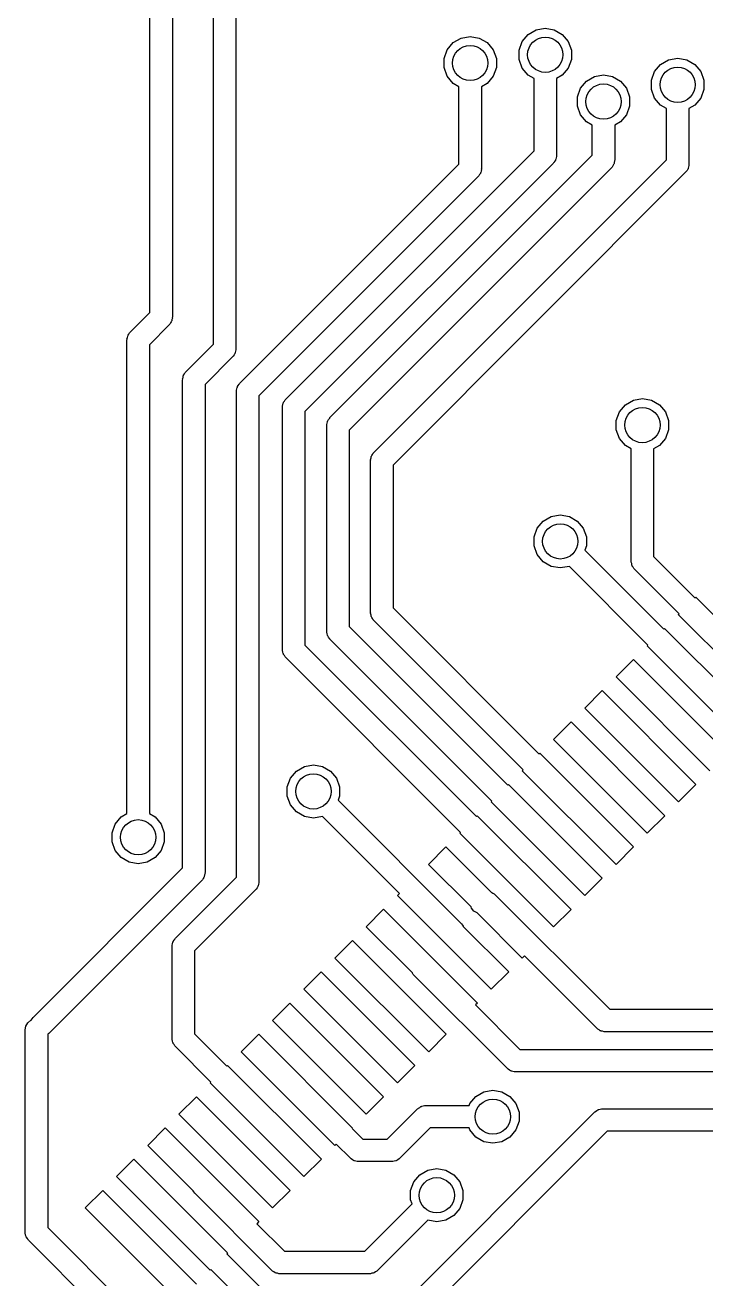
# Model space of a CAD drawing. Extents: x 10 to 287, y -200 to -10.
# Drawn here: x 143.42 to 151.13, y -131.63 to -117.43 of the extents above; entities that cross this region are included whole.
import ezdxf

# ---------------------------------------------------------------- set-up
doc = ezdxf.new("R2010")
doc.units = 0
doc.header["$MEASUREMENT"] = 0
doc.layers.add('BLACK', color=7, linetype='CONTINUOUS')

msp = doc.modelspace()

# ---------------------------------------------------------------- linework, layer by layer
at = {"layer": 'Black'}
for p, q in [((145.087, -109.58), (145.087, -120.74)), ((144.833, -120.687), (144.833, -109.633)), ((145.553, -120.33), (145.553, -112.14)), ((145.807, -112.193), (145.807, -120.33)), ((149.049, -117.62), (149.117, -117.54)), ((149.117, -117.54), (149.207, -117.487)), ((149.207, -117.487), (149.31, -117.469)), ((149.31, -117.469), (149.413, -117.487)), ((149.413, -117.487), (149.503, -117.54)), ((149.503, -117.54), (149.571, -117.62)), ((148.2, -117.713), (148.267, -117.633)), ((148.267, -117.633), (148.358, -117.581)), ((148.358, -117.581), (148.46, -117.563)), ((148.46, -117.563), (148.563, -117.581)), ((148.563, -117.581), (148.654, -117.633)), ((148.654, -117.633), (148.721, -117.713)), ((149.014, -117.718), (149.049, -117.62)), ((149.571, -117.62), (149.606, -117.718)), ((148.164, -117.811), (148.2, -117.713)), ((148.164, -117.916), (148.164, -117.811)), ((148.721, -117.713), (148.757, -117.811)), ((148.757, -117.811), (148.757, -117.916)), ((149.014, -117.822), (149.014, -117.718)), ((149.049, -117.92), (149.014, -117.822)), ((149.606, -117.822), (149.571, -117.92)), ((149.606, -117.718), (149.606, -117.822)), ((150.617, -117.88), (150.707, -117.827)), ((150.707, -117.827), (150.81, -117.809)), ((150.81, -117.809), (150.913, -117.827)), ((150.913, -117.827), (151.003, -117.88)), ((148.2, -118.014), (148.164, -117.916)), ((148.757, -117.916), (148.721, -118.014)), ((149.117, -118), (149.049, -117.92)), ((149.571, -117.92), (149.503, -118)), ((150.514, -118.058), (150.549, -117.96)), ((150.549, -117.96), (150.617, -117.88)), ((151.003, -117.88), (151.071, -117.96)), ((151.071, -117.96), (151.106, -118.058)), ((148.267, -118.094), (148.2, -118.014)), ((148.333, -118.132), (148.267, -118.094)), ((148.654, -118.094), (148.587, -118.132)), ((148.721, -118.014), (148.654, -118.094)), ((149.183, -118.039), (149.117, -118)), ((149.183, -118.857), (149.183, -118.039)), ((149.503, -118), (149.437, -118.039)), ((149.437, -118.039), (149.437, -118.91)), ((149.709, -118.15), (149.777, -118.07)), ((149.777, -118.07), (149.867, -118.017)), ((149.867, -118.017), (149.97, -117.999)), ((149.97, -117.999), (150.073, -118.017)), ((150.073, -118.017), (150.163, -118.07)), ((150.163, -118.07), (150.231, -118.15)), ((150.514, -118.162), (150.514, -118.058)), ((151.106, -118.058), (151.106, -118.162)), ((148.333, -119.007), (148.333, -118.132)), ((148.587, -118.132), (148.587, -119.06)), ((149.674, -118.248), (149.709, -118.15)), ((149.674, -118.352), (149.674, -118.248)), ((150.231, -118.15), (150.266, -118.248)), ((150.266, -118.248), (150.266, -118.352)), ((150.549, -118.26), (150.514, -118.162)), ((151.106, -118.162), (151.071, -118.26)), ((149.709, -118.45), (149.674, -118.352)), ((150.266, -118.352), (150.231, -118.45)), ((150.617, -118.34), (150.549, -118.26)), ((150.683, -118.379), (150.617, -118.34)), ((150.683, -118.959), (150.683, -118.379)), ((151.003, -118.34), (150.937, -118.379)), ((150.937, -118.379), (150.937, -119.012)), ((151.071, -118.26), (151.003, -118.34)), ((149.777, -118.53), (149.709, -118.45)), ((149.843, -118.569), (149.777, -118.53)), ((150.163, -118.53), (150.097, -118.569)), ((150.231, -118.45), (150.163, -118.53)), ((149.843, -118.907), (149.843, -118.569)), ((150.097, -118.569), (150.097, -118.96)), ((146.372, -121.669), (149.183, -118.857)), ((146.872, -121.878), (149.843, -118.907)), ((147.37, -122.272), (150.683, -118.959)), ((149.425, -118.964), (149.416, -118.977)), ((149.427, -118.958), (149.425, -118.964)), ((149.429, -118.953), (149.427, -118.958)), ((149.432, -118.937), (149.429, -118.953)), ((149.437, -118.921), (149.432, -118.937)), ((149.437, -118.91), (149.436, -118.916)), ((149.436, -118.916), (149.437, -118.921)), ((150.097, -118.96), (150.096, -118.966)), ((150.096, -118.966), (150.097, -118.971)), ((145.85, -121.49), (148.333, -119.007)), ((149.4, -119), (146.588, -121.811)), ((150.06, -119.05), (147.089, -122.021)), ((150.9, -119.101), (147.587, -122.415)), ((148.577, -119.108), (148.576, -119.113)), ((148.58, -119.103), (148.577, -119.108)), ((148.583, -119.087), (148.58, -119.103)), ((148.587, -119.071), (148.583, -119.087)), ((148.587, -119.06), (148.586, -119.065)), ((148.586, -119.065), (148.587, -119.071)), ((149.403, -118.995), (149.4, -119)), ((149.407, -118.992), (149.403, -118.995)), ((149.416, -118.977), (149.407, -118.992)), ((150.063, -119.045), (150.06, -119.05)), ((150.067, -119.042), (150.063, -119.045)), ((150.076, -119.027), (150.067, -119.042)), ((150.085, -119.014), (150.076, -119.027)), ((150.087, -119.008), (150.085, -119.014)), ((150.089, -119.003), (150.087, -119.008)), ((150.092, -118.987), (150.089, -119.003)), ((150.097, -118.971), (150.092, -118.987)), ((150.903, -119.097), (150.9, -119.101)), ((150.907, -119.093), (150.903, -119.097)), ((150.916, -119.079), (150.907, -119.093)), ((150.925, -119.065), (150.916, -119.079)), ((150.927, -119.06), (150.925, -119.065)), ((150.929, -119.055), (150.927, -119.06)), ((150.932, -119.039), (150.929, -119.055)), ((150.937, -119.023), (150.932, -119.039)), ((150.937, -119.012), (150.936, -119.017)), ((150.936, -119.017), (150.937, -119.023)), ((148.55, -119.149), (146.067, -121.633)), ((148.553, -119.145), (148.55, -119.149)), ((148.558, -119.141), (148.553, -119.145)), ((148.566, -119.127), (148.558, -119.141)), ((148.576, -119.113), (148.566, -119.127)), ((145.553, -121.047), (145.553, -120.33)), ((145.807, -120.33), (145.807, -121.1)), ((144.61, -120.91), (144.833, -120.687)), ((145.066, -120.807), (145.058, -120.821)), ((145.075, -120.793), (145.066, -120.807)), ((145.077, -120.788), (145.075, -120.793)), ((145.08, -120.783), (145.077, -120.788)), ((145.083, -120.767), (145.08, -120.783)), ((145.087, -120.751), (145.083, -120.767)), ((145.087, -120.74), (145.086, -120.745)), ((145.086, -120.745), (145.087, -120.751)), ((144.581, -120.957), (144.583, -120.952)), ((144.583, -120.952), (144.585, -120.946)), ((144.585, -120.946), (144.594, -120.933)), ((144.594, -120.933), (144.603, -120.918)), ((144.603, -120.918), (144.607, -120.915)), ((144.607, -120.915), (144.61, -120.91)), ((145.05, -120.829), (144.827, -121.053)), ((145.053, -120.825), (145.05, -120.829)), ((145.058, -120.821), (145.053, -120.825)), ((144.573, -120.989), (144.578, -120.973)), ((144.574, -120.994), (144.573, -120.989)), ((144.573, -121), (144.574, -120.994)), ((144.573, -126.361), (144.573, -121)), ((144.578, -120.973), (144.581, -120.957)), ((144.827, -121.053), (144.827, -126.361)), ((145.24, -121.36), (145.553, -121.047)), ((145.77, -121.19), (145.457, -121.503)), ((145.773, -121.185), (145.77, -121.19)), ((145.777, -121.182), (145.773, -121.185)), ((145.786, -121.167), (145.777, -121.182)), ((145.795, -121.154), (145.786, -121.167)), ((145.797, -121.148), (145.795, -121.154)), ((145.799, -121.143), (145.797, -121.148)), ((145.802, -121.127), (145.799, -121.143)), ((145.807, -121.111), (145.802, -121.127)), ((145.807, -121.1), (145.806, -121.106)), ((145.806, -121.106), (145.807, -121.111)), ((145.224, -121.383), (145.233, -121.368)), ((145.233, -121.368), (145.237, -121.365)), ((145.237, -121.365), (145.24, -121.36)), ((145.203, -121.439), (145.208, -121.423)), ((145.204, -121.444), (145.203, -121.439)), ((145.203, -121.45), (145.204, -121.444)), ((145.203, -126.977), (145.203, -121.45)), ((145.208, -121.423), (145.211, -121.407)), ((145.211, -121.407), (145.213, -121.402)), ((145.213, -121.402), (145.215, -121.396)), ((145.215, -121.396), (145.224, -121.383)), ((145.457, -121.503), (145.457, -127.03)), ((145.825, -121.526), (145.834, -121.513)), ((145.834, -121.513), (145.843, -121.498)), ((145.843, -121.498), (145.847, -121.495)), ((145.847, -121.495), (145.85, -121.49)), ((145.813, -121.569), (145.818, -121.553)), ((145.814, -121.574), (145.813, -121.569)), ((145.813, -121.58), (145.814, -121.574)), ((145.813, -127.082), (145.813, -121.58)), ((145.818, -121.553), (145.821, -121.537)), ((145.821, -121.537), (145.823, -121.532)), ((145.823, -121.532), (145.825, -121.526)), ((146.067, -121.633), (146.067, -127.135)), ((150.308, -121.68), (150.411, -121.662)), ((150.411, -121.662), (150.514, -121.68)), ((146.334, -121.759), (146.335, -121.753)), ((146.334, -121.862), (146.334, -121.759)), ((146.335, -121.747), (146.339, -121.731)), ((146.335, -121.753), (146.335, -121.747)), ((146.339, -121.731), (146.342, -121.715)), ((146.342, -121.715), (146.345, -121.71)), ((146.345, -121.71), (146.346, -121.705)), ((146.346, -121.705), (146.356, -121.691)), ((146.356, -121.691), (146.364, -121.677)), ((146.364, -121.677), (146.368, -121.673)), ((146.368, -121.673), (146.372, -121.669)), ((150.151, -121.813), (150.218, -121.733)), ((150.218, -121.733), (150.308, -121.68)), ((150.514, -121.68), (150.605, -121.733)), ((150.605, -121.733), (150.672, -121.813)), ((146.334, -124.506), (146.334, -121.862)), ((146.588, -121.811), (146.588, -121.862)), ((146.588, -121.862), (146.588, -124.453)), ((146.835, -121.957), (146.84, -121.941)), ((146.84, -121.941), (146.843, -121.925)), ((146.843, -121.925), (146.845, -121.92)), ((146.845, -121.92), (146.847, -121.914)), ((146.847, -121.914), (146.856, -121.901)), ((146.856, -121.901), (146.865, -121.887)), ((146.865, -121.887), (146.869, -121.883)), ((146.869, -121.883), (146.872, -121.878)), ((150.115, -121.911), (150.151, -121.813)), ((150.115, -122.015), (150.115, -121.911)), ((150.672, -121.813), (150.707, -121.911)), ((150.707, -121.911), (150.707, -122.015)), ((146.836, -121.963), (146.835, -121.957)), ((146.835, -121.968), (146.836, -121.963)), ((146.835, -122.11), (146.835, -121.968)), ((147.089, -122.021), (147.089, -122.11)), ((150.151, -122.114), (150.115, -122.015)), ((150.707, -122.015), (150.672, -122.114)), ((146.835, -124.297), (146.835, -122.11)), ((147.089, -122.11), (147.089, -124.245)), ((150.218, -122.194), (150.151, -122.114)), ((150.284, -122.232), (150.218, -122.194)), ((150.605, -122.194), (150.538, -122.232)), ((150.672, -122.114), (150.605, -122.194)), ((147.333, -122.351), (147.337, -122.335)), ((147.334, -122.356), (147.333, -122.351)), ((147.333, -122.362), (147.334, -122.356)), ((147.333, -124.087), (147.333, -122.362)), ((147.337, -122.335), (147.34, -122.319)), ((147.34, -122.319), (147.343, -122.314)), ((147.343, -122.314), (147.345, -122.308)), ((147.345, -122.308), (147.354, -122.295)), ((147.354, -122.295), (147.362, -122.28)), ((147.362, -122.28), (147.367, -122.277)), ((147.367, -122.277), (147.37, -122.272)), ((150.284, -123.505), (150.284, -122.232)), ((150.538, -122.232), (150.538, -123.452)), ((147.587, -122.415), (147.587, -124.034)), ((149.219, -123.13), (149.287, -123.05)), ((149.287, -123.05), (149.377, -122.997)), ((149.377, -122.997), (149.48, -122.979)), ((149.48, -122.979), (149.583, -122.997)), ((149.583, -122.997), (149.673, -123.05)), ((149.673, -123.05), (149.741, -123.13)), ((149.184, -123.228), (149.219, -123.13)), ((149.741, -123.13), (149.776, -123.228)), ((149.184, -123.332), (149.184, -123.228)), ((149.219, -123.43), (149.184, -123.332)), ((149.776, -123.332), (149.759, -123.379)), ((149.776, -123.228), (149.776, -123.332)), ((149.287, -123.51), (149.219, -123.43)), ((149.759, -123.379), (150.653, -124.273)), ((150.285, -123.51), (150.284, -123.505)), ((150.538, -123.452), (150.801, -123.715)), ((149.377, -123.563), (149.287, -123.51)), ((149.48, -123.581), (149.377, -123.563)), ((149.583, -123.563), (149.48, -123.581)), ((150.473, -124.453), (149.583, -123.563)), ((149.583, -123.563), (149.583, -123.563)), ((150.285, -123.516), (150.285, -123.51)), ((150.289, -123.532), (150.285, -123.516)), ((150.292, -123.548), (150.289, -123.532)), ((150.295, -123.553), (150.292, -123.548)), ((150.296, -123.559), (150.295, -123.553)), ((150.306, -123.572), (150.296, -123.559)), ((150.314, -123.587), (150.306, -123.572)), ((150.318, -123.59), (150.314, -123.587)), ((150.321, -123.595), (150.318, -123.59)), ((150.621, -123.894), (150.321, -123.595)), ((150.801, -123.715), (150.801, -123.715)), ((150.801, -123.715), (151.006, -123.92)), ((150.826, -124.1), (150.621, -123.894)), ((150.621, -123.894), (150.621, -123.894)), ((151.006, -123.92), (151.015, -123.911)), ((151.015, -123.911), (152.076, -124.972)), ((147.587, -124.034), (149.239, -125.687)), ((147.334, -124.092), (147.333, -124.087)), ((147.333, -124.098), (147.334, -124.092)), ((147.337, -124.114), (147.333, -124.098)), ((147.34, -124.13), (147.337, -124.114)), ((147.343, -124.135), (147.34, -124.13)), ((147.345, -124.14), (147.343, -124.135)), ((147.354, -124.154), (147.345, -124.14)), ((147.362, -124.168), (147.354, -124.154)), ((147.367, -124.172), (147.362, -124.168)), ((147.37, -124.176), (147.367, -124.172)), ((149.06, -125.866), (147.37, -124.176)), ((150.817, -124.108), (150.826, -124.1)), ((151.879, -125.17), (150.817, -124.108)), ((146.836, -124.303), (146.835, -124.297)), ((146.835, -124.309), (146.836, -124.303)), ((146.84, -124.325), (146.835, -124.309)), ((146.843, -124.341), (146.84, -124.325)), ((146.845, -124.346), (146.843, -124.341)), ((146.847, -124.351), (146.845, -124.346)), ((146.856, -124.365), (146.847, -124.351)), ((147.089, -124.245), (148.885, -126.041)), ((150.653, -124.273), (150.661, -124.265)), ((150.661, -124.265), (151.723, -125.326)), ((146.588, -124.453), (148.531, -126.395)), ((146.865, -124.379), (146.856, -124.365)), ((146.869, -124.383), (146.865, -124.379)), ((146.872, -124.387), (146.869, -124.383)), ((148.705, -126.22), (146.872, -124.387)), ((150.464, -124.462), (150.473, -124.453)), ((151.525, -125.524), (150.464, -124.462)), ((146.335, -124.511), (146.334, -124.506)), ((146.335, -124.517), (146.335, -124.511)), ((146.339, -124.533), (146.335, -124.517)), ((146.342, -124.549), (146.339, -124.533)), ((146.345, -124.554), (146.342, -124.549)), ((146.346, -124.559), (146.345, -124.554)), ((146.356, -124.573), (146.346, -124.559)), ((146.364, -124.587), (146.356, -124.573)), ((146.368, -124.591), (146.364, -124.587)), ((146.372, -124.596), (146.368, -124.591)), ((148.351, -126.575), (146.372, -124.596)), ((150.112, -124.814), (150.309, -124.617)), ((150.309, -124.617), (151.371, -125.678)), ((151.173, -125.876), (150.112, -124.814)), ((149.758, -125.168), (149.955, -124.97)), ((149.955, -124.97), (151.017, -126.032)), ((150.819, -126.229), (149.758, -125.168)), ((149.404, -125.522), (149.602, -125.324)), ((149.602, -125.324), (150.663, -126.386)), ((150.465, -126.583), (149.404, -125.522)), ((149.239, -125.687), (149.248, -125.678)), ((149.248, -125.678), (150.309, -126.74)), ((146.424, -125.961), (146.492, -125.881)), ((146.492, -125.881), (146.582, -125.828)), ((146.582, -125.828), (146.685, -125.81)), ((146.685, -125.81), (146.788, -125.828)), ((146.788, -125.828), (146.878, -125.881)), ((146.878, -125.881), (146.946, -125.961)), ((149.05, -125.876), (149.06, -125.866)), ((150.112, -126.937), (149.05, -125.876)), ((146.389, -126.059), (146.424, -125.961)), ((146.389, -126.163), (146.389, -126.059)), ((146.946, -125.961), (146.981, -126.059)), ((146.981, -126.059), (146.981, -126.163)), ((148.885, -126.041), (148.894, -126.032)), ((148.894, -126.032), (149.955, -127.093)), ((151.017, -126.032), (150.819, -126.229)), ((146.424, -126.261), (146.389, -126.163)), ((146.981, -126.163), (146.964, -126.21)), ((146.492, -126.341), (146.424, -126.261)), ((146.582, -126.394), (146.492, -126.341)), ((146.964, -126.21), (148.356, -127.602)), ((148.696, -126.229), (148.705, -126.22)), ((149.758, -127.291), (148.696, -126.229)), ((144.404, -126.578), (144.439, -126.48)), ((144.439, -126.48), (144.507, -126.4)), ((144.507, -126.4), (144.573, -126.361)), ((144.827, -126.361), (144.893, -126.4)), ((144.893, -126.4), (144.961, -126.48)), ((144.961, -126.48), (144.996, -126.578)), ((146.685, -126.412), (146.582, -126.394)), ((146.788, -126.394), (146.685, -126.412)), ((147.66, -127.266), (146.788, -126.394)), ((146.788, -126.394), (146.788, -126.394)), ((148.531, -126.395), (148.54, -126.386)), ((148.54, -126.386), (149.602, -127.447)), ((150.663, -126.386), (150.465, -126.583)), ((144.404, -126.682), (144.404, -126.578)), ((144.996, -126.578), (144.996, -126.682)), ((148.342, -126.583), (148.351, -126.575)), ((149.404, -127.645), (148.342, -126.583)), ((144.439, -126.78), (144.404, -126.682)), ((144.996, -126.682), (144.961, -126.78)), ((147.989, -126.937), (148.186, -126.74)), ((148.186, -126.74), (148.699, -127.252)), ((150.309, -126.74), (150.112, -126.937)), ((144.507, -126.86), (144.439, -126.78)), ((144.597, -126.913), (144.507, -126.86)), ((144.7, -126.931), (144.597, -126.913)), ((144.803, -126.913), (144.7, -126.931)), ((144.893, -126.86), (144.803, -126.913)), ((144.961, -126.78), (144.893, -126.86)), ((143.51, -128.67), (145.203, -126.977)), ((145.452, -127.057), (145.449, -127.073)), ((145.457, -127.041), (145.452, -127.057)), ((145.457, -127.03), (145.456, -127.036)), ((145.456, -127.036), (145.457, -127.041)), ((148.47, -127.418), (147.989, -126.937)), ((145.42, -127.12), (143.69, -128.85)), ((145.122, -127.773), (145.813, -127.082)), ((145.423, -127.115), (145.42, -127.12)), ((145.427, -127.112), (145.423, -127.115)), ((145.436, -127.097), (145.427, -127.112)), ((145.445, -127.084), (145.436, -127.097)), ((145.447, -127.078), (145.445, -127.084)), ((145.449, -127.073), (145.447, -127.078)), ((146.055, -127.188), (146.046, -127.202)), ((146.057, -127.183), (146.055, -127.188)), ((146.059, -127.178), (146.057, -127.183)), ((146.062, -127.162), (146.059, -127.178)), ((146.067, -127.146), (146.062, -127.162)), ((146.067, -127.135), (146.066, -127.14)), ((146.066, -127.14), (146.067, -127.146)), ((149.955, -127.093), (149.758, -127.291)), ((146.03, -127.224), (145.339, -127.915)), ((146.033, -127.22), (146.03, -127.224)), ((146.037, -127.216), (146.033, -127.22)), ((146.046, -127.202), (146.037, -127.216)), ((147.637, -127.289), (147.66, -127.266)), ((148.698, -128.351), (147.637, -127.289)), ((148.699, -127.252), (148.699, -127.252)), ((148.699, -127.252), (148.705, -127.254)), ((148.705, -127.254), (148.718, -127.263)), ((148.718, -127.263), (148.733, -127.272)), ((148.733, -127.272), (148.736, -127.276)), ((148.736, -127.276), (148.741, -127.279)), ((148.741, -127.279), (150.04, -128.578)), ((147.283, -127.643), (147.48, -127.445)), ((147.48, -127.445), (148.542, -128.507)), ((148.475, -127.433), (148.47, -127.418)), ((148.503, -127.466), (148.475, -127.433)), ((148.538, -127.486), (148.503, -127.466)), ((149.602, -127.447), (149.404, -127.645)), ((148.356, -127.602), (148.359, -127.607)), ((148.359, -127.607), (148.363, -127.611)), ((148.363, -127.611), (148.372, -127.625)), ((148.372, -127.625), (148.381, -127.638)), ((149.05, -127.999), (148.538, -127.486)), ((147.805, -128.165), (147.283, -127.643)), ((148.381, -127.638), (148.381, -127.639)), ((148.381, -127.639), (148.896, -128.153)), ((145.085, -127.852), (145.09, -127.836)), ((145.086, -127.857), (145.085, -127.852)), ((145.085, -127.863), (145.086, -127.857)), ((145.085, -128.91), (145.085, -127.863)), ((145.09, -127.836), (145.092, -127.819)), ((145.092, -127.819), (145.095, -127.815)), ((145.095, -127.815), (145.097, -127.809)), ((145.097, -127.809), (145.106, -127.796)), ((145.106, -127.796), (145.115, -127.781)), ((145.115, -127.781), (145.119, -127.778)), ((145.119, -127.778), (145.122, -127.773)), ((146.929, -127.997), (147.127, -127.799)), ((147.127, -127.799), (148.188, -128.861)), ((145.339, -127.915), (145.339, -128.857)), ((147.99, -129.058), (146.929, -127.997)), ((149.076, -127.973), (149.05, -127.999)), ((149.897, -128.795), (149.076, -127.973)), ((146.575, -128.351), (146.773, -128.153)), ((146.773, -128.153), (147.834, -129.214)), ((147.807, -128.168), (147.805, -128.165)), ((147.815, -128.182), (147.807, -128.168)), ((147.819, -128.186), (147.815, -128.182)), ((147.823, -128.19), (147.819, -128.186)), ((148.881, -129.249), (147.823, -128.19)), ((148.896, -128.153), (148.698, -128.351)), ((147.637, -129.412), (146.575, -128.351)), ((146.221, -128.704), (146.419, -128.507)), ((146.419, -128.507), (147.48, -129.568)), ((148.542, -128.507), (148.52, -128.529)), ((148.52, -128.529), (149.024, -129.032)), ((150.04, -128.578), (151.531, -128.578)), ((143.429, -128.769), (143.451, -128.73)), ((143.451, -128.73), (143.484, -128.702)), ((143.484, -128.702), (143.489, -128.7)), ((143.489, -128.7), (143.51, -128.67)), ((147.283, -129.766), (146.221, -128.704)), ((143.421, -128.812), (143.429, -128.769)), ((143.421, -131.094), (143.421, -128.812)), ((143.69, -128.85), (143.675, -128.86)), ((143.675, -128.86), (143.675, -131.049)), ((145.339, -128.857), (145.704, -129.222)), ((145.868, -129.058), (146.065, -128.861)), ((146.065, -128.861), (147.127, -129.922)), ((148.188, -128.861), (147.99, -129.058)), ((149.902, -128.798), (149.897, -128.795)), ((149.905, -128.802), (149.902, -128.798)), ((149.92, -128.811), (149.905, -128.802)), ((149.933, -128.82), (149.92, -128.811)), ((149.939, -128.822), (149.933, -128.82)), ((149.944, -128.824), (149.939, -128.822)), ((149.96, -128.827), (149.944, -128.824)), ((149.976, -128.832), (149.96, -128.827)), ((149.981, -128.831), (149.976, -128.832)), ((149.987, -128.832), (149.981, -128.831)), ((151.584, -128.832), (149.987, -128.832)), ((145.086, -128.916), (145.085, -128.91)), ((145.085, -128.921), (145.086, -128.916)), ((145.09, -128.937), (145.085, -128.921)), ((145.092, -128.954), (145.09, -128.937)), ((145.095, -128.958), (145.092, -128.954)), ((145.097, -128.964), (145.095, -128.958)), ((145.106, -128.977), (145.097, -128.964)), ((145.115, -128.992), (145.106, -128.977)), ((145.119, -128.995), (145.115, -128.992)), ((145.122, -129), (145.119, -128.995)), ((145.524, -129.402), (145.122, -129)), ((149.024, -129.032), (151.75, -129.032)), ((146.929, -130.12), (145.868, -129.058)), ((145.704, -129.222), (145.713, -129.213)), ((145.713, -129.213), (146.775, -130.274)), ((147.834, -129.214), (147.637, -129.412)), ((148.886, -129.252), (148.881, -129.249)), ((148.889, -129.256), (148.886, -129.252)), ((148.904, -129.265), (148.889, -129.256)), ((148.917, -129.274), (148.904, -129.265)), ((148.923, -129.276), (148.917, -129.274)), ((148.928, -129.278), (148.923, -129.276)), ((148.944, -129.281), (148.928, -129.278)), ((148.96, -129.286), (148.944, -129.281)), ((148.965, -129.285), (148.96, -129.286)), ((148.971, -129.286), (148.965, -129.285)), ((151.75, -129.286), (148.971, -129.286)), ((145.516, -129.41), (145.524, -129.402)), ((146.577, -130.472), (145.516, -129.41)), ((145.162, -129.764), (145.359, -129.567)), ((145.359, -129.567), (146.421, -130.628)), ((147.48, -129.568), (147.283, -129.766)), ((148.456, -129.644), (148.524, -129.564)), ((148.524, -129.564), (148.614, -129.511)), ((148.614, -129.511), (148.717, -129.493)), ((148.717, -129.493), (148.82, -129.511)), ((148.82, -129.511), (148.91, -129.564)), ((148.91, -129.564), (148.978, -129.644)), ((147.521, -130.048), (147.865, -129.704)), ((147.865, -129.704), (147.87, -129.701)), ((147.87, -129.701), (147.873, -129.697)), ((147.873, -129.697), (147.888, -129.688)), ((147.888, -129.688), (147.901, -129.679)), ((147.901, -129.679), (147.907, -129.677)), ((147.907, -129.677), (147.912, -129.675)), ((147.912, -129.675), (147.928, -129.672)), ((147.928, -129.672), (147.944, -129.667)), ((147.944, -129.667), (147.949, -129.668)), ((147.949, -129.668), (147.955, -129.667)), ((147.955, -129.667), (148.448, -129.667)), ((148.448, -129.667), (148.456, -129.644)), ((148.978, -129.644), (149.013, -129.742)), ((149.013, -129.742), (149.013, -129.846)), ((149.72, -129.89), (149.87, -129.74)), ((149.87, -129.74), (149.875, -129.737)), ((149.875, -129.737), (149.878, -129.733)), ((149.878, -129.733), (149.893, -129.725)), ((149.893, -129.725), (149.906, -129.715)), ((149.906, -129.715), (149.912, -129.714)), ((149.912, -129.714), (149.916, -129.711)), ((149.916, -129.711), (149.933, -129.708)), ((149.933, -129.708), (149.949, -129.704)), ((149.949, -129.704), (149.954, -129.704)), ((149.954, -129.704), (149.96, -129.703)), ((149.96, -129.703), (152.467, -129.703)), ((146.223, -130.826), (145.162, -129.764)), ((147.276, -132.334), (149.72, -129.89)), ((149.013, -129.846), (148.978, -129.944)), ((149.72, -129.89), (149.72, -129.89)), ((144.808, -130.118), (145.005, -129.92)), ((145.005, -129.92), (146.067, -130.982)), ((147.127, -129.922), (147.123, -129.926)), ((147.123, -129.926), (147.246, -130.048)), ((148.008, -129.921), (147.664, -130.265)), ((148.448, -129.921), (148.008, -129.921)), ((148.456, -129.944), (148.448, -129.921)), ((148.524, -130.024), (148.456, -129.944)), ((148.614, -130.077), (148.524, -130.024)), ((148.91, -130.024), (148.82, -130.077)), ((148.978, -129.944), (148.91, -130.024)), ((150.013, -129.957), (149.9, -130.07)), ((152.52, -129.957), (150.013, -129.957)), ((145.323, -130.633), (144.808, -130.118)), ((146.944, -130.105), (146.929, -130.12)), ((147.103, -130.265), (146.944, -130.105)), ((147.246, -130.048), (147.521, -130.048)), ((149.9, -130.07), (147.419, -132.551)), ((148.717, -130.095), (148.614, -130.077)), ((148.82, -130.077), (148.717, -130.095)), ((149.9, -130.07), (149.9, -130.07)), ((144.454, -130.472), (144.652, -130.274)), ((144.652, -130.274), (145.713, -131.336)), ((146.775, -130.274), (146.577, -130.472)), ((147.108, -130.268), (147.103, -130.265)), ((147.111, -130.272), (147.108, -130.268)), ((147.126, -130.281), (147.111, -130.272)), ((147.139, -130.29), (147.126, -130.281)), ((147.145, -130.292), (147.139, -130.29)), ((147.15, -130.294), (147.145, -130.292)), ((147.166, -130.297), (147.15, -130.294)), ((147.182, -130.302), (147.166, -130.297)), ((147.187, -130.301), (147.182, -130.302)), ((147.193, -130.302), (147.187, -130.301)), ((147.574, -130.302), (147.193, -130.302)), ((147.58, -130.301), (147.574, -130.302)), ((147.585, -130.302), (147.58, -130.301)), ((147.601, -130.297), (147.585, -130.302)), ((147.617, -130.294), (147.601, -130.297)), ((147.622, -130.292), (147.617, -130.294)), ((147.628, -130.29), (147.622, -130.292)), ((147.641, -130.281), (147.628, -130.29)), ((147.656, -130.272), (147.641, -130.281)), ((147.659, -130.268), (147.656, -130.272)), ((147.664, -130.265), (147.659, -130.268)), ((147.821, -130.533), (147.889, -130.453)), ((147.889, -130.453), (147.979, -130.4)), ((147.979, -130.4), (148.082, -130.382)), ((148.082, -130.382), (148.185, -130.4)), ((148.185, -130.4), (148.275, -130.453)), ((148.275, -130.453), (148.343, -130.533)), ((145.516, -131.533), (144.454, -130.472)), ((147.786, -130.631), (147.821, -130.533)), ((148.343, -130.533), (148.378, -130.631)), ((144.1, -130.826), (144.298, -130.628)), ((144.298, -130.628), (145.359, -131.689)), ((145.332, -130.646), (145.323, -130.633)), ((145.34, -130.66), (145.332, -130.646)), ((145.344, -130.664), (145.34, -130.66)), ((145.348, -130.668), (145.344, -130.664)), ((146.214, -131.535), (145.348, -130.668)), ((146.421, -130.628), (146.223, -130.826)), ((147.786, -130.735), (147.786, -130.631)), ((147.803, -130.782), (147.786, -130.735)), ((148.378, -130.735), (148.343, -130.833)), ((148.378, -130.631), (148.378, -130.735)), ((145.162, -131.887), (144.1, -130.826)), ((147.267, -131.318), (147.803, -130.782)), ((148.343, -130.833), (148.275, -130.913)), ((146.067, -130.982), (146.044, -131.005)), ((146.044, -131.005), (146.357, -131.318)), ((147.979, -130.966), (147.41, -131.535)), ((148.082, -130.984), (147.979, -130.966)), ((147.979, -130.966), (147.979, -130.966)), ((148.185, -130.966), (148.082, -130.984)), ((148.275, -130.913), (148.185, -130.966)), ((143.419, -131.111), (143.421, -131.094)), ((143.429, -131.145), (143.419, -131.111)), ((143.429, -131.146), (143.429, -131.145)), ((143.429, -131.145), (143.429, -131.145)), ((143.431, -131.154), (143.429, -131.146)), ((143.445, -131.174), (143.431, -131.154)), ((143.451, -131.184), (143.445, -131.174)), ((143.675, -131.049), (145.774, -133.148)), ((143.454, -131.186), (143.451, -131.184)), ((143.456, -131.19), (143.454, -131.186)), ((143.458, -131.192), (143.456, -131.19)), ((145.594, -133.328), (143.458, -131.192)), ((143.458, -131.192), (143.458, -131.192)), ((145.713, -131.336), (145.704, -131.345)), ((145.704, -131.345), (146.223, -131.863)), ((146.357, -131.318), (146.939, -131.318)), ((146.939, -131.318), (147.267, -131.318)), ((145.524, -131.524), (145.516, -131.533)), ((146.043, -132.043), (145.524, -131.524)), ((146.219, -131.538), (146.214, -131.535)), ((146.222, -131.542), (146.219, -131.538)), ((146.237, -131.551), (146.222, -131.542)), ((146.25, -131.56), (146.237, -131.551)), ((146.256, -131.562), (146.25, -131.56)), ((146.261, -131.564), (146.256, -131.562)), ((146.277, -131.567), (146.261, -131.564)), ((146.293, -131.572), (146.277, -131.567)), ((146.298, -131.571), (146.293, -131.572)), ((146.304, -131.572), (146.298, -131.571)), ((146.939, -131.572), (146.304, -131.572)), ((147.32, -131.572), (146.939, -131.572)), ((147.326, -131.571), (147.32, -131.572)), ((147.331, -131.572), (147.326, -131.571)), ((147.347, -131.567), (147.331, -131.572)), ((147.363, -131.564), (147.347, -131.567)), ((147.368, -131.562), (147.363, -131.564)), ((147.374, -131.56), (147.368, -131.562)), ((147.387, -131.551), (147.374, -131.56)), ((147.402, -131.542), (147.387, -131.551)), ((147.405, -131.538), (147.402, -131.542)), ((147.41, -131.535), (147.405, -131.538))]:
    msp.add_line(p, q, dxfattribs=at)
for centre in [(148.46, -117.864), (149.31, -117.77), (150.81, -118.11), (149.97, -118.3), (150.411, -121.963), (149.48, -123.28), (146.685, -126.111), (144.7, -126.63), (148.717, -129.794), (148.082, -130.683)]:
    msp.add_circle(centre, 0.1994, dxfattribs=at)

doc.saveas('drawing.dxf')
